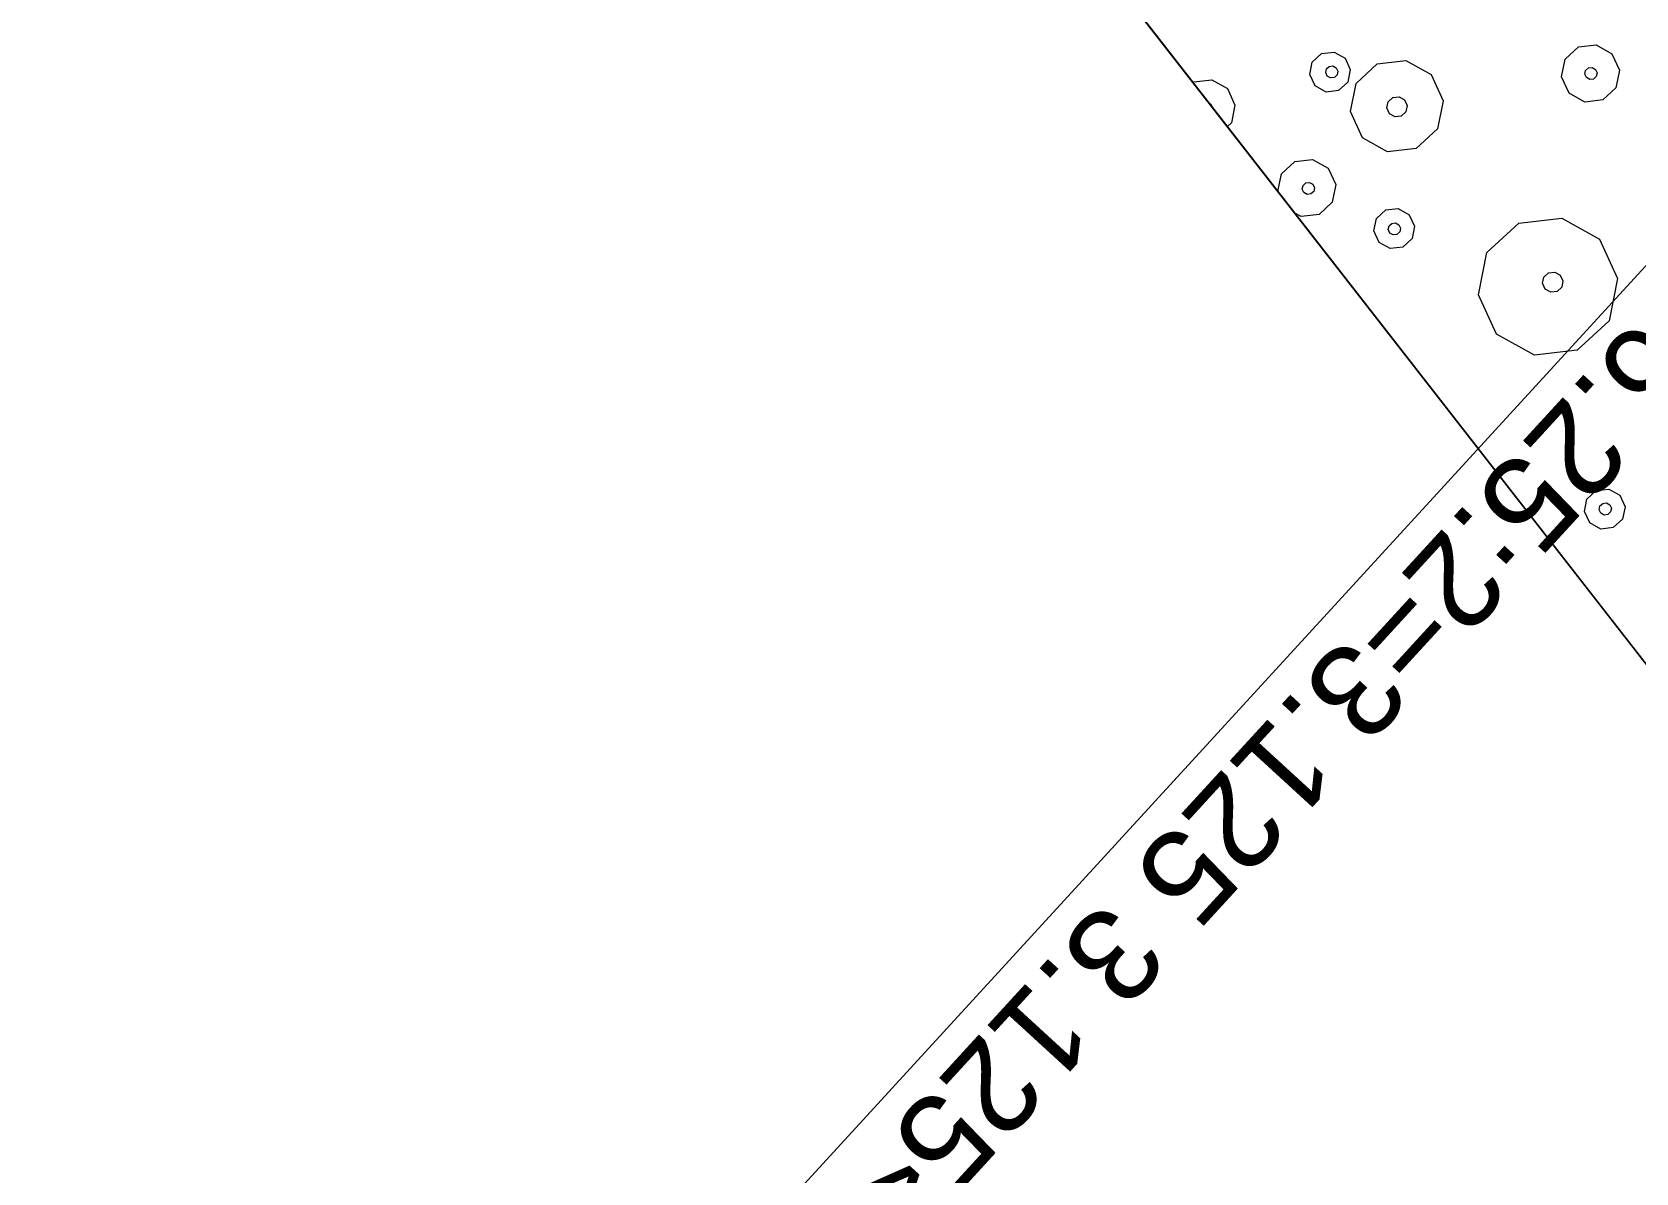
# Model space of a CAD drawing. Header units: metres. Extents: x -2858 to 512, y -1995 to 1252.
# Drawn here: x -950.568 to -946.167, y -867.606 to -864.477 of the extents above; entities that cross this region are included whole.
import ezdxf
from ezdxf.enums import TextEntityAlignment as Align

# ---------------------------------------------------------------- set-up
doc = ezdxf.new("R2010")
doc.units = ezdxf.units.M
for name, color, linetype in [('Calque commun', 7, 'Continuous'), ('Calque11', 7, 'Continuous'), ('Textes', 7, 'Continuous')]:
    doc.layers.add(name, color=color, linetype=linetype)
doc.styles.add('Arial17', font='arial.ttf', dxfattribs={"height": 0.253354})

# ---------------------------------------------------------------- blocks, each defined once
blk = doc.blocks.new('geometrebondepartleger')
at = {"layer": 'Calque11', "color": 7, "linetype": 'Continuous', "lineweight": 9}
blk.add_line((150.3457, 147.4392, 79), (130.1803, 35.9078, 79), dxfattribs=at)
blk = doc.blocks.new('pattern')
at = {"layer": 'Calque commun', "color": 54, "linetype": 'Continuous', "lineweight": 9}
for p, q in [((68.333, 72.2326), (68.3468, 72.2643)), ((68.3468, 72.2643), (68.3766, 72.2819)), ((68.3766, 72.2819), (68.411, 72.2786)), ((68.411, 72.2786), (68.437, 72.2557)), ((68.3405, 72.1988), (68.333, 72.2326)), ((68.3708, 72.2297), (68.3749, 72.2392)), ((68.373, 72.2196), (68.3708, 72.2297)), ((68.3808, 72.2127), (68.373, 72.2196)), ((68.3749, 72.2392), (68.3838, 72.2445)), ((68.3838, 72.2445), (68.3942, 72.2435)), ((68.3942, 72.2435), (68.402, 72.2367)), ((68.4042, 72.2265), (68.4001, 72.217)), ((68.402, 72.2367), (68.4042, 72.2265)), ((68.4445, 72.2219), (68.4307, 72.1902)), ((68.437, 72.2557), (68.4445, 72.2219)), ((68.3665, 72.1759), (68.3405, 72.1988)), ((68.4009, 72.1726), (68.3665, 72.1759)), ((68.3911, 72.2117), (68.3808, 72.2127)), ((68.4001, 72.217), (68.3911, 72.2117)), ((68.4307, 72.1902), (68.4009, 72.1726)), ((67.894, 71.8313), (67.9962, 71.8917)), ((67.9962, 71.8917), (68.1143, 71.8804)), ((68.1143, 71.8804), (68.2032, 71.8019)), ((67.8468, 71.7225), (67.894, 71.8313)), ((68.2032, 71.8019), (68.229, 71.6861)), ((67.8726, 71.6066), (67.8468, 71.7225)), ((67.9921, 71.7083), (67.9989, 71.7241)), ((67.9958, 71.6914), (67.9921, 71.7083)), ((68.0088, 71.6799), (67.9958, 71.6914)), ((67.9989, 71.7241), (68.0138, 71.7329)), ((68.0138, 71.7329), (68.0311, 71.7313)), ((68.0311, 71.7313), (68.044, 71.7198)), ((68.0478, 71.7029), (68.0409, 71.6871)), ((68.044, 71.7198), (68.0478, 71.7029)), ((68.026, 71.6783), (68.0088, 71.6799)), ((68.0409, 71.6871), (68.026, 71.6783)), ((68.229, 71.6861), (68.1818, 71.5772)), ((67.9615, 71.5281), (67.8726, 71.6066)), ((68.1818, 71.5772), (68.0797, 71.5168)), ((68.0797, 71.5168), (67.9615, 71.5281)), ((67.4643, 71.454), (67.5069, 71.4791)), ((67.5069, 71.4791), (67.5561, 71.4744)), ((67.5561, 71.4744), (67.5932, 71.4417)), ((67.4447, 71.4086), (67.4643, 71.454)), ((67.5932, 71.4417), (67.6039, 71.3934)), ((67.4554, 71.3603), (67.4447, 71.4086)), ((67.5069, 71.4035), (67.511, 71.413)), ((67.5091, 71.3933), (67.5069, 71.4035)), ((67.5169, 71.3865), (67.5091, 71.3933)), ((67.511, 71.413), (67.5199, 71.4183)), ((67.5272, 71.3855), (67.5169, 71.3865)), ((67.5199, 71.4183), (67.5303, 71.4173)), ((67.5362, 71.3908), (67.5272, 71.3855)), ((67.5303, 71.4173), (67.538, 71.4104)), ((67.5403, 71.4003), (67.5362, 71.3908)), ((67.538, 71.4104), (67.5403, 71.4003)), ((67.6039, 71.3934), (67.5843, 71.3481)), ((67.4925, 71.3276), (67.4554, 71.3603)), ((67.5843, 71.3481), (67.5417, 71.3229)), ((67.5417, 71.3229), (67.4925, 71.3276)), ((68.1449, 71.2886), (68.1586, 71.3204)), ((68.1586, 71.3204), (68.1884, 71.338)), ((68.1843, 71.2859), (68.1884, 71.2954)), ((68.1884, 71.338), (68.2229, 71.3347)), ((68.1884, 71.2954), (68.1974, 71.3007)), ((68.1974, 71.3007), (68.2077, 71.2997)), ((68.2077, 71.2997), (68.2155, 71.2928)), ((68.2229, 71.3347), (68.2488, 71.3118)), ((68.2488, 71.3118), (68.2564, 71.278)), ((68.1524, 71.2549), (68.1449, 71.2886)), ((68.1783, 71.232), (68.1524, 71.2549)), ((68.1866, 71.2758), (68.1843, 71.2859)), ((68.1944, 71.2689), (68.1866, 71.2758)), ((68.2047, 71.2679), (68.1944, 71.2689)), ((68.2136, 71.2732), (68.2047, 71.2679)), ((68.2178, 71.2827), (68.2136, 71.2732)), ((68.2155, 71.2928), (68.2178, 71.2827)), ((68.2564, 71.278), (68.2426, 71.2463)), ((68.2128, 71.2287), (68.1783, 71.232)), ((68.2426, 71.2463), (68.2128, 71.2287)), ((67.8499, 71.1493), (67.918, 71.1896)), ((67.918, 71.1896), (67.9968, 71.1821)), ((67.9968, 71.1821), (68.0561, 71.1297)), ((67.8185, 71.0768), (67.8499, 71.1493)), ((68.0561, 71.1297), (68.0733, 71.0525)), ((67.8356, 70.9995), (67.8185, 71.0768)), ((67.9187, 71.0691), (67.9256, 71.085)), ((67.9256, 71.085), (67.9405, 71.0938)), ((67.9405, 71.0938), (67.9577, 71.0921)), ((67.9577, 71.0921), (67.9707, 71.0807)), ((67.9707, 71.0807), (67.9744, 71.0638)), ((68.198, 71.0384), (68.2176, 71.0837)), ((68.2176, 71.0837), (68.2602, 71.1088)), ((68.2602, 71.1088), (68.3094, 71.1042)), ((68.3094, 71.1042), (68.3465, 71.0714)), ((67.9224, 71.0522), (67.9187, 71.0691)), ((67.9354, 71.0407), (67.9224, 71.0522)), ((67.9526, 71.0391), (67.9354, 71.0407)), ((67.9675, 71.0479), (67.9526, 71.0391)), ((67.9744, 71.0638), (67.9675, 71.0479)), ((68.0733, 71.0525), (68.0418, 70.9799)), ((68.2087, 70.9901), (68.198, 71.0384)), ((68.2589, 71.0362), (68.263, 71.0457)), ((68.2611, 71.026), (68.2589, 71.0362)), ((68.263, 71.0457), (68.2719, 71.051)), ((68.2719, 71.051), (68.2823, 71.05)), ((68.2823, 71.05), (68.2901, 71.0431)), ((68.2923, 71.033), (68.2882, 71.0234)), ((68.2901, 71.0431), (68.2923, 71.033)), ((68.3465, 71.0714), (68.3509, 71.0519)), ((67.895, 70.9472), (67.8356, 70.9995)), ((68.2458, 70.9574), (68.2087, 70.9901)), ((68.2689, 71.0191), (68.2611, 71.026)), ((68.2793, 71.0182), (68.2689, 71.0191)), ((68.2882, 71.0234), (68.2793, 71.0182)), ((67.9737, 70.9397), (67.895, 70.9472)), ((68.0418, 70.9799), (67.9737, 70.9397)), ((68.295, 70.9527), (68.2458, 70.9574)), ((68.3374, 70.9777), (68.295, 70.9527)), ((67.9425, 70.8711), (67.9562, 70.9029)), ((67.9562, 70.9029), (67.986, 70.9205)), ((67.986, 70.9205), (68.0205, 70.9172)), ((68.0205, 70.9172), (68.0464, 70.8943)), ((67.95, 70.8373), (67.9425, 70.8711)), ((67.9781, 70.8707), (67.9823, 70.8803)), ((67.9804, 70.8606), (67.9781, 70.8707)), ((67.9882, 70.8537), (67.9804, 70.8606)), ((67.9823, 70.8803), (67.9912, 70.8856)), ((67.9912, 70.8856), (68.0015, 70.8846)), ((68.0074, 70.858), (67.9985, 70.8528)), ((68.0015, 70.8846), (68.0093, 70.8777)), ((68.0116, 70.8676), (68.0074, 70.858)), ((68.0093, 70.8777), (68.0116, 70.8676)), ((68.054, 70.8605), (68.0402, 70.8287)), ((68.0464, 70.8943), (68.054, 70.8605)), ((67.9759, 70.8144), (67.95, 70.8373)), ((68.0104, 70.8111), (67.9759, 70.8144)), ((67.9985, 70.8528), (67.9882, 70.8537)), ((68.0402, 70.8287), (68.0104, 70.8111)), ((68.2199, 70.6865), (68.2396, 70.7319)), ((68.2396, 70.7319), (68.2821, 70.757)), ((68.2821, 70.757), (68.2973, 70.7556)), ((68.2307, 70.6382), (68.2199, 70.6865)), ((68.2821, 70.6814), (68.2851, 70.6884)), ((68.2831, 70.677), (68.2821, 70.6814)), ((68.2677, 70.6055), (68.2307, 70.6382)), ((68.2701, 70.6053), (68.2677, 70.6055))]:
    blk.add_line(p, q, dxfattribs=at)
at = {"layer": 'Calque commun', "color": 7, "linetype": 'Continuous', "lineweight": 9}
mesh = blk.add_polyface(dxfattribs=at)
corners = [(70.8497, 113.5412), (53.8349, 19.1692), (74.7282, 106.3237), (76.0435, 113.5984), (74.769, 106.1763), (58.8077, 18.2701), (114.1703, 105.207), (114.1703, 98.5387)]
mesh.append_faces([[corners[k] for k in face] for face in [(3, 4, 6)]], dxfattribs={"vtx0": -1, "vtx1": -1, "color": 7})
mesh.append_faces([[corners[k] for k in face] for face in [(3, 2, 4)]], dxfattribs={"vtx0": -1, "vtx2": -1, "color": 7})
mesh.append_faces([[corners[k] for k in face] for face in [(5, 2, 1)]], dxfattribs={"vtx1": -1, "color": 7})
mesh.append_faces([[corners[k] for k in face] for face in [(0, 1, 2), (3, 0, 2)]], dxfattribs={"vtx1": -1, "vtx2": -1, "color": 7})
mesh.append_faces([[corners[k] for k in face] for face in [(4, 7, 6)]], dxfattribs={"vtx2": -1, "color": 7})

msp = doc.modelspace()

# ---------------------------------------------------------------- linework, layer by layer
at = {"layer": 'Calque commun', "color": 7, "linetype": 'Continuous', "lineweight": 9}
msp.add_line((-943.9321, -862.7088), (-949.226, -868.4848), dxfattribs=at)

# ---------------------------------------------------------------- block references
at = {"layer": 'Calque commun', "color": 0, "linetype": 'ByBlock', "lineweight": -2, "rotation": 228.1617603435354}
for name, p in [('geometrebondepartleger', (-916.0371, -706.7784)), ('pattern', (-954.4467, -766.6559))]:
    msp.add_blockref(name, p, dxfattribs=at)

# ---------------------------------------------------------------- texts
at = {"layer": 'Textes', "color": 5, "linetype": 'ByBlock', "lineweight": -2, "style": 'Arial17'}
msp.add_text('132.75-126.50=6.25  6.25:2=3.125 3.125<4.62', height=0.253354, rotation=227.4934, dxfattribs=at).set_placement((-943.9321, -862.7088), align=Align.BOTTOM_LEFT)

doc.saveas('drawing.dxf')
